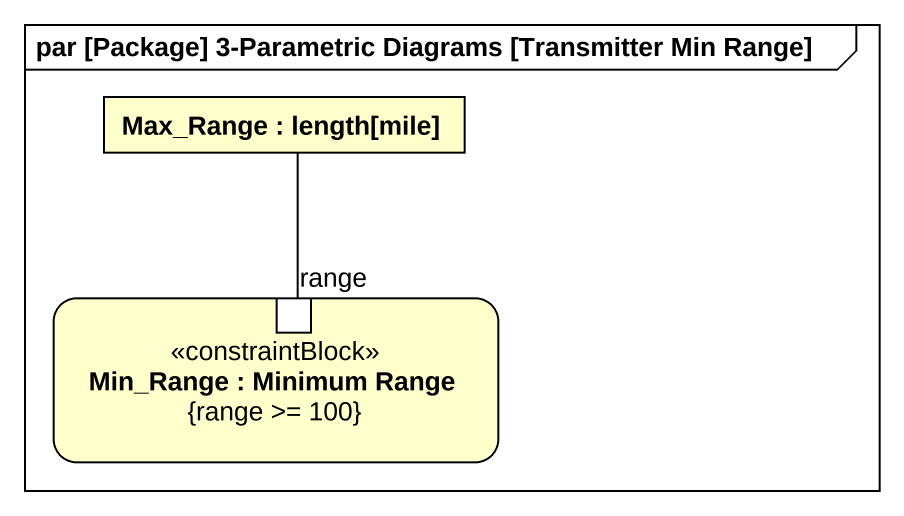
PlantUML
@startuml
mainframe par [Package] 3-Parametric Diagrams [Transmitter Min Range]
rectangle "Max_Range : length[mile]" as Max_Range
rectangle "Min_Range : Minimum Range\n{range >= 100}" as Min_Range <<constraintBlock>> {
  port range
}
Max_Range -- range
@enduml
